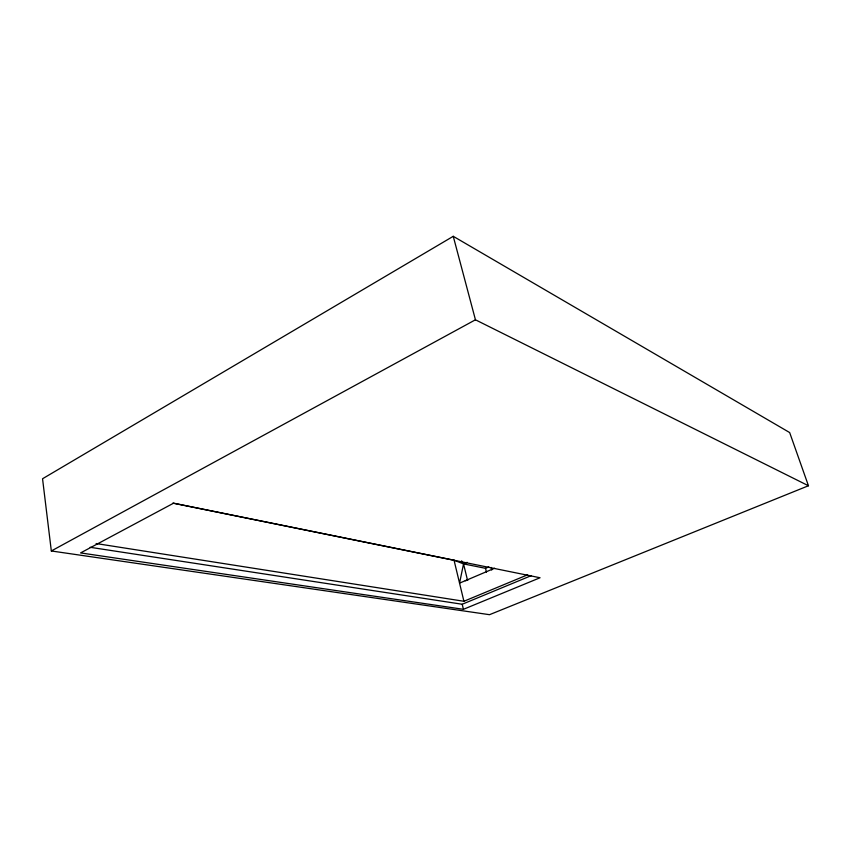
<?xml version="1.0" encoding="UTF-8"?>
<svg xmlns="http://www.w3.org/2000/svg" width="851" height="851" viewBox="0 0 851 851"><rect width="100%" height="100%" fill="white"/><g stroke="black" fill="none" stroke-linecap="round" stroke-linejoin="round"><path stroke-width="1.28" d="M453.253 236.312L42.55 478.751L51.326 550.969L489.516 614.688L808.45 485.751L789.664 432.563L453.253 236.312L475.443 319.795L808.45 485.751M51.326 550.969L475.443 319.795M467.146 562.33L463.54 563.894L454.04 560.224L172.913 503.058M461.614 560.83L463.54 563.894L485.506 568.319L488.825 566.904M494.601 568.245L459.551 583.137L463.54 563.894L467.529 580.297M96.11 543.544L463.912 601.274L527.577 574.819M90.121 547.289L462.21 604.253L531.396 575.584M463.423 609.316L540.045 577.755L173.487 503.239L80.59 552.916L463.423 609.316L462.21 604.253M465.252 580.712L467.773 580.201M491.112 567.457L491.75 570M485.506 568.319L486.464 572.149M454.04 560.224L463.912 601.274"/></g></svg>
